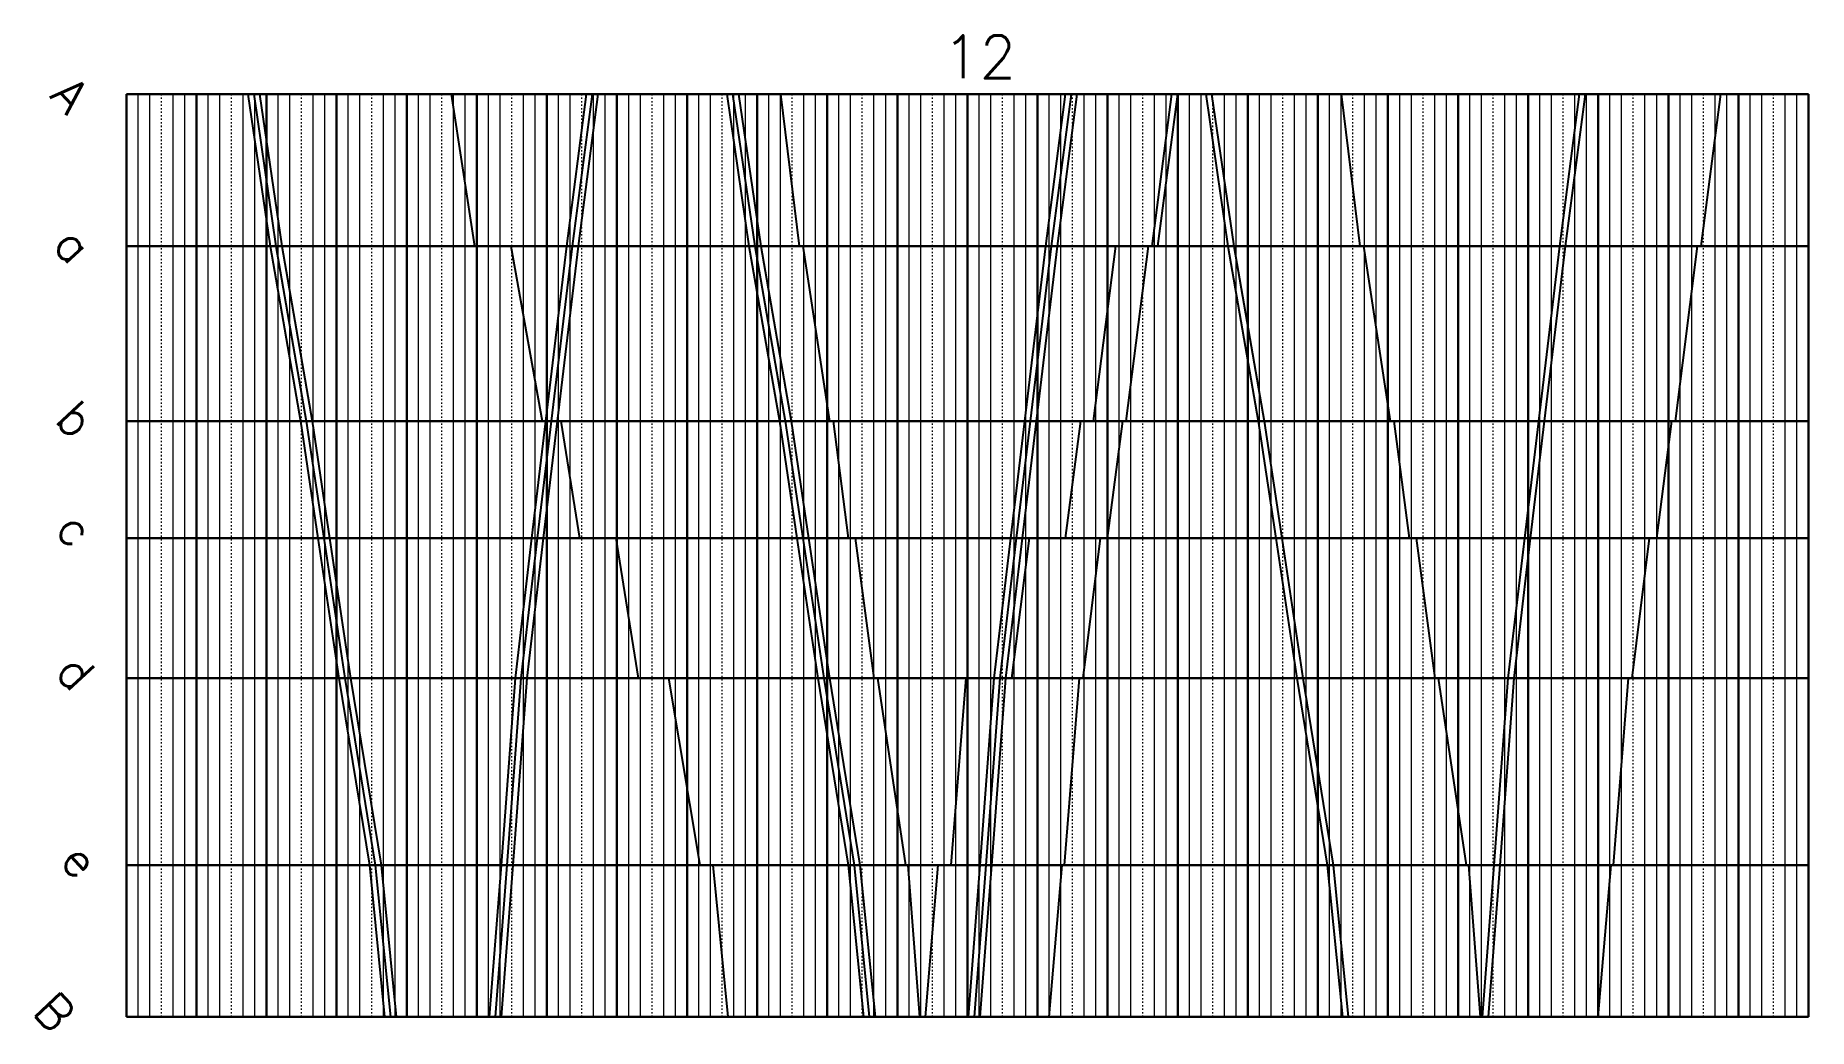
# Model space of a CAD drawing. Header units: millimetres. Extents: x -778 to 14400, y -100 to 8404.
import ezdxf

# ---------------------------------------------------------------- set-up
doc = ezdxf.new("R2010")
doc.units = ezdxf.units.MM
doc.linetypes.add('ACAD_ISO03W100', pattern=[30, 12, -18])
for name, color, linetype, lineweight in [('区段货车运行线', 7, 'Continuous', 5), ('客车运行线', 240, 'Continuous', 5), ('摘挂货车运行线', 7, 'TRACKS', 5), ('格2', 7, 'Continuous', 30), ('直达货车运行线', 170, 'Continuous', 5)]:
    doc.layers.add(name, color=color, linetype=linetype, lineweight=lineweight)
doc.layers.add('格1', color=7, linetype='Continuous')
doc.layers.add('格3', color=7, linetype='ACAD_ISO03W100')
doc.styles.get("Standard").update_dxf_attribs({"font": 'txt', "bigfont": 'gbcbig.shx'})
doc.linetypes.add('TRACKS', pattern='A,3.81,[130,ltypeshp.shx,S=6.35,R=0,X=0,Y=0],3.81', length=7.62)

msp = doc.modelspace()

# ---------------------------------------------------------------- linework, layer by layer
at = {"layer": '区段货车运行线', "lineweight": -3}
for p, q in [((1040, 7900), (1230, 6600)), ((1140, 7900), (1330, 6600)), ((3770, 6600), (3940, 7900)), ((3870, 6600), (4040, 7900)), ((5140, 7900), (5330, 6600)), ((5190, 7900), (5380, 6600)), ((7920, 6600), (8090, 7900)), ((7970, 6600), (8140, 7900)), ((9240, 7900), (9430, 6600)), ((12270, 6600), (12440, 7900)), ((1230, 6600), (1490, 5100)), ((1330, 6600), (1590, 5100)), ((3590, 5100), (3770, 6600)), ((3690, 5100), (3870, 6600)), ((5330, 6600), (5590, 5100)), ((5380, 6600), (5640, 5100)), ((7740, 5100), (7920, 6600)), ((7790, 5100), (7970, 6600)), ((9430, 6600), (9690, 5100)), ((12090, 5100), (12270, 6600)), ((1490, 5100), (1640, 4100)), ((1590, 5100), (1740, 4100)), ((3470, 4100), (3590, 5100)), ((3570, 4100), (3690, 5100)), ((5590, 5100), (5740, 4100)), ((5640, 5100), (5790, 4100)), ((7620, 4100), (7740, 5100)), ((7670, 4100), (7790, 5100)), ((9690, 5100), (9840, 4100)), ((11970, 4100), (12090, 5100)), ((1640, 4100), (1820, 2900)), ((1740, 4100), (1920, 2900)), ((3330, 2900), (3470, 4100)), ((3430, 2900), (3570, 4100)), ((5740, 4100), (5920, 2900)), ((5790, 4100), (5970, 2900)), ((7480, 2900), (7620, 4100)), ((7530, 2900), (7670, 4100)), ((9840, 4100), (10020, 2900)), ((11830, 2900), (11970, 4100)), ((1820, 2900), (2080, 1300)), ((1920, 2900), (2180, 1300)), ((3210, 1300), (3330, 2900)), ((3310, 1300), (3430, 2900)), ((5920, 2900), (6180, 1300)), ((5970, 2900), (6230, 1300)), ((7360, 1300), (7480, 2900)), ((7410, 1300), (7530, 2900)), ((10020, 2900), (10280, 1300)), ((11710, 1300), (11830, 2900)), ((2080, 1300), (2210, 0)), ((2180, 1300), (2310, 0)), ((3110, 0), (3210, 1300)), ((3210, 0), (3310, 1300)), ((6180, 1300), (6310, 0)), ((6230, 1300), (6360, 0)), ((7260, 0), (7360, 1300)), ((7310, 0), (7410, 1300)), ((10280, 1300), (10410, 0)), ((11610, 0), (11710, 1300))]:
    msp.add_line(p, q, dxfattribs=at)
at = {"layer": '客车运行线', "lineweight": -3}
for p, q in [((5600, 7900), (5760, 6600)), ((8780, 6600), (8950, 7900)), ((10400, 7900), (10560, 6600)), ((13480, 6600), (13650, 7900)), ((5790, 6600), (6020, 5100)), ((8560, 5100), (8750, 6600)), ((10590, 6600), (10820, 5100)), ((13260, 5100), (13450, 6600)), ((6050, 5100), (6180, 4100)), ((8400, 4100), (8530, 5100)), ((10850, 5100), (10980, 4100)), ((13100, 4100), (13230, 5100)), ((6240, 4100), (6400, 2900)), ((8190, 2900), (8340, 4100)), ((11040, 4100), (11200, 2900)), ((12890, 2900), (13040, 4100)), ((6430, 2900), (6670, 1300)), ((8030, 1300), (8160, 2900)), ((11230, 2900), (11470, 1300)), ((12730, 1300), (12860, 2900)), ((6690, 1300), (6790, 0)), ((7900, 0), (8010, 1300)), ((11490, 1300), (11590, 0)), ((12600, 0), (12710, 1300)), ((0, 0), (0, 0))]:
    msp.add_line(p, q, dxfattribs=at)
at = {"layer": '摘挂货车运行线', "lineweight": -3}
for p, q in [((2780, 7900), (2980, 6600)), ((8830, 6600), (9000, 7900)), ((3290, 6600), (3560, 5100)), ((8280, 5100), (8470, 6600)), ((3720, 5100), (3880, 4100)), ((8040, 4100), (8170, 5100)), ((4190, 4100), (4380, 2900)), ((7580, 2900), (7730, 4100)), ((4640, 2900), (4910, 1300)), ((7060, 1300), (7190, 2900)), ((5020, 1300), (5150, 0)), ((6840, 0), (6950, 1300))]:
    msp.add_line(p, q, dxfattribs=at)
at = {"layer": '格1', "lineweight": 30}
for p, q in [((0, 0), (0, 7900)), ((0, 7900), (14400, 7900)), ((600, 0), (600, 7900)), ((1200, 0), (1200, 7900)), ((1800, 0), (1800, 7900)), ((2400, 0), (2400, 7900)), ((3000, 0), (3000, 7900)), ((3600, 0), (3600, 7900)), ((4200, 0), (4200, 7900)), ((4800, 0), (4800, 7900)), ((5400, 0), (5400, 7900)), ((6000, 0), (6000, 7900)), ((6600, 0), (6600, 7900)), ((7200, 0), (7200, 7900)), ((7800, 0), (7800, 7900)), ((8400, 0), (8400, 7900)), ((9000, 0), (9000, 7900)), ((9600, 0), (9600, 7900)), ((10200, 0), (10200, 7900)), ((10800, 0), (10800, 7900)), ((11400, 0), (11400, 7900)), ((12000, 0), (12000, 7900)), ((12600, 0), (12600, 7900)), ((13200, 0), (13200, 7900)), ((13800, 0), (13800, 7900)), ((14400, 0), (14400, 7900)), ((0, 6600), (14400, 6600)), ((0, 5100), (14400, 5100)), ((0, 4100), (14400, 4100)), ((0, 2900), (14400, 2900)), ((0, 1300), (14400, 1300)), ((0, 0), (14400, 0))]:
    msp.add_line(p, q, dxfattribs=at)
at = {"layer": '格2', "lineweight": 15}
for p, q in [((100, 0), (100, 7900)), ((200, 0), (200, 7900)), ((400, 0), (400, 7900)), ((500, 0), (500, 7900)), ((700, 0), (700, 7900)), ((800, 0), (800, 7900)), ((1000, 0), (1000, 7900)), ((1100, 0), (1100, 7900)), ((1300, 0), (1300, 7900)), ((1400, 0), (1400, 7900)), ((1600, 0), (1600, 7900)), ((1700, 0), (1700, 7900)), ((1900, 0), (1900, 7900)), ((2000, 0), (2000, 7900)), ((2200, 0), (2200, 7900)), ((2300, 0), (2300, 7900)), ((2500, 0), (2500, 7900)), ((2600, 0), (2600, 7900)), ((2800, 0), (2800, 7900)), ((2900, 0), (2900, 7900)), ((3100, 0), (3100, 7900)), ((3200, 0), (3200, 7900)), ((3400, 0), (3400, 7900)), ((3500, 0), (3500, 7900)), ((3700, 0), (3700, 7900)), ((3800, 0), (3800, 7900)), ((4000, 0), (4000, 7900)), ((4100, 0), (4100, 7900)), ((4300, 0), (4300, 7900)), ((4400, 0), (4400, 7900)), ((4600, 0), (4600, 7900)), ((4700, 0), (4700, 7900)), ((4900, 0), (4900, 7900)), ((5000, 0), (5000, 7900)), ((5200, 0), (5200, 7900)), ((5300, 0), (5300, 7900)), ((5500, 0), (5500, 7900)), ((5600, 0), (5600, 7900)), ((5800, 0), (5800, 7900)), ((5900, 0), (5900, 7900)), ((6100, 0), (6100, 7900)), ((6200, 0), (6200, 7900)), ((6400, 0), (6400, 7900)), ((6500, 0), (6500, 7900)), ((6700, 0), (6700, 7900)), ((6800, 0), (6800, 7900)), ((7000, 0), (7000, 7900)), ((7100, 0), (7100, 7900)), ((7300, 0), (7300, 7900)), ((7400, 0), (7400, 7900)), ((7600, 0), (7600, 7900)), ((7700, 0), (7700, 7900)), ((7900, 0), (7900, 7900)), ((8000, 0), (8000, 7900)), ((8200, 0), (8200, 7900)), ((8300, 0), (8300, 7900)), ((8500, 0), (8500, 7900)), ((8600, 0), (8600, 7900)), ((8800, 0), (8800, 7900)), ((8900, 0), (8900, 7900)), ((9100, 0), (9100, 7900)), ((9200, 0), (9200, 7900)), ((9400, 0), (9400, 7900)), ((9500, 0), (9500, 7900)), ((9700, 0), (9700, 7900)), ((9800, 0), (9800, 7900)), ((10000, 0), (10000, 7900)), ((10100, 0), (10100, 7900)), ((10300, 0), (10300, 7900)), ((10400, 0), (10400, 7900)), ((10600, 0), (10600, 7900)), ((10700, 0), (10700, 7900)), ((10900, 0), (10900, 7900)), ((11000, 0), (11000, 7900)), ((11200, 0), (11200, 7900)), ((11300, 0), (11300, 7900)), ((11500, 0), (11500, 7900)), ((11600, 0), (11600, 7900)), ((11800, 0), (11800, 7900)), ((11900, 0), (11900, 7900)), ((12100, 0), (12100, 7900)), ((12200, 0), (12200, 7900)), ((12400, 0), (12400, 7900)), ((12500, 0), (12500, 7900)), ((12700, 0), (12700, 7900)), ((12800, 0), (12800, 7900)), ((13000, 0), (13000, 7900)), ((13100, 0), (13100, 7900)), ((13300, 0), (13300, 7900)), ((13400, 0), (13400, 7900)), ((13600, 0), (13600, 7900)), ((13700, 0), (13700, 7900)), ((13900, 0), (13900, 7900)), ((14000, 0), (14000, 7900)), ((14200, 0), (14200, 7900)), ((14300, 0), (14300, 7900))]:
    msp.add_line(p, q, dxfattribs=at)
at = {"layer": '格3', "linetype": 'ACAD_ISO03W100', "lineweight": 15}
for p, q in [((300, 0), (300, 7900)), ((900, 0), (900, 7900)), ((1500, 0), (1500, 7900)), ((2100, 0), (2100, 7900)), ((2700, 0), (2700, 7900)), ((3300, 0), (3300, 7900)), ((3900, 0), (3900, 7900)), ((4500, 0), (4500, 7900)), ((5100, 0), (5100, 7900)), ((5700, 0), (5700, 7900)), ((6300, 0), (6300, 7900)), ((6900, 0), (6900, 7900)), ((7500, 0), (7500, 7900)), ((8100, 0), (8100, 7900)), ((8700, 0), (8700, 7900)), ((9300, 0), (9300, 7900)), ((9900, 0), (9900, 7900)), ((10500, 0), (10500, 7900)), ((11100, 0), (11100, 7900)), ((11700, 0), (11700, 7900)), ((12300, 0), (12300, 7900)), ((12900, 0), (12900, 7900)), ((13500, 0), (13500, 7900)), ((14100, 0), (14100, 7900))]:
    msp.add_line(p, q, dxfattribs=at)
at = {"layer": '直达货车运行线', "lineweight": -3}
for p, q in [((1090, 7900), (1280, 6600)), ((3820, 6600), (3990, 7900)), ((5240, 7900), (5430, 6600)), ((7870, 6600), (8040, 7900)), ((9290, 7900), (9480, 6600)), ((12320, 6600), (12490, 7900)), ((1280, 6600), (1540, 5100)), ((3640, 5100), (3820, 6600)), ((5430, 6600), (5690, 5100)), ((7690, 5100), (7870, 6600)), ((9480, 6600), (9740, 5100)), ((12140, 5100), (12320, 6600)), ((1540, 5100), (1690, 4100)), ((3520, 4100), (3640, 5100)), ((5690, 5100), (5840, 4100)), ((7570, 4100), (7690, 5100)), ((9740, 5100), (9890, 4100)), ((12020, 4100), (12140, 5100)), ((1690, 4100), (1870, 2900)), ((3380, 2900), (3520, 4100)), ((5840, 4100), (6020, 2900)), ((7430, 2900), (7570, 4100)), ((9890, 4100), (10070, 2900)), ((11880, 2900), (12020, 4100)), ((1870, 2900), (2130, 1300)), ((3260, 1300), (3380, 2900)), ((6020, 2900), (6280, 1300)), ((7310, 1300), (7430, 2900)), ((10070, 2900), (10330, 1300)), ((11760, 1300), (11880, 2900)), ((2130, 1300), (2260, 0)), ((3160, 0), (3260, 1300)), ((6280, 1300), (6410, 0)), ((7210, 0), (7310, 1300)), ((10330, 1300), (10460, 0)), ((11660, 0), (11760, 1300))]:
    msp.add_line(p, q, dxfattribs=at)

# ---------------------------------------------------------------- texts
at = {"layer": '摘挂货车运行线', "lineweight": -3}
msp.add_text('12', height=365.7, dxfattribs=at).set_placement((6990, 8038))
at = {"layer": '格1', "lineweight": 20}
for s, p in [('A', (-665, 7878)), ('a', (-644, 6597)), ('b', (-623, 5105)), ('c', (-623, 4160)), ('d', (-623, 2941)), ('e', (-581, 1324)), ('B', (-812, 39))]:
    msp.add_text(s, height=294, rotation=312.9131, dxfattribs=at).set_placement(p)

doc.saveas('drawing.dxf')
